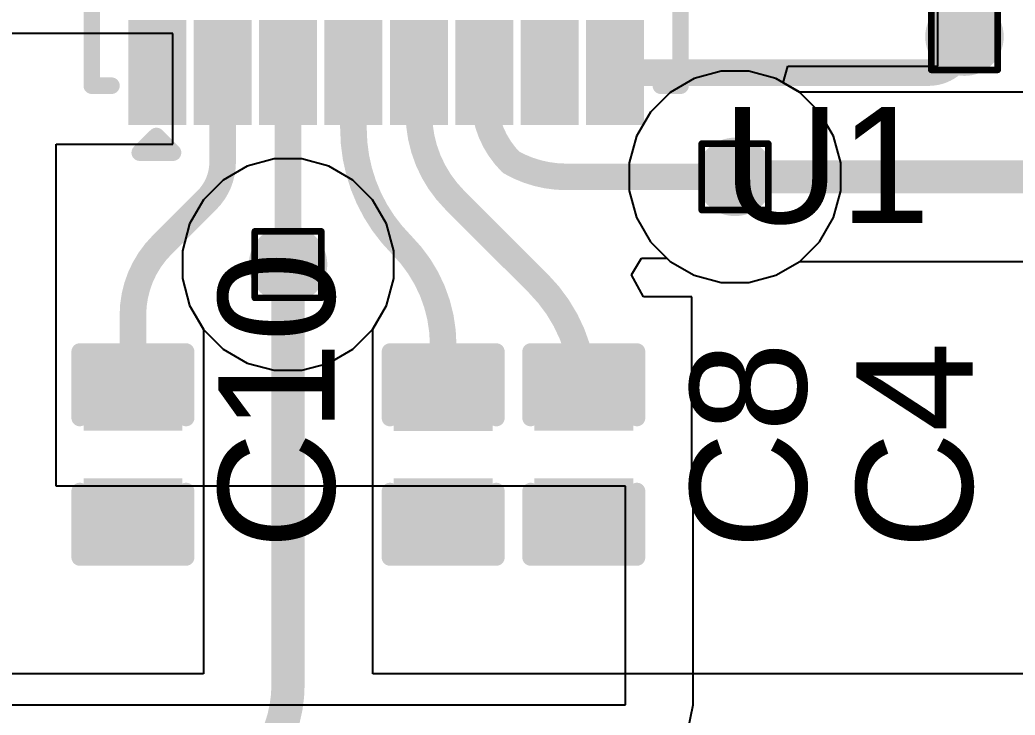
# Model space of a CAD drawing. Header units: inches. Extents: x -36 to 438, y -63 to 73.
# Drawn here: x 7.46 to 15.07, y 21.21 to 26.53 of the extents above; entities that cross this region are included whole.
import ezdxf

# ---------------------------------------------------------------- set-up
doc = ezdxf.new("R2010")
doc.units = ezdxf.units.IN
for name, color, linetype in [('Bottom Layer', 5, 'Continuous'), ('Drill Drawing', 1, 'Continuous'), ('Ground', 16, 'Continuous'), ('Power 3V3', 76, 'Continuous'), ('Top Layer', 1, 'Continuous'), ('Top Overlay', 2, 'Continuous'), ('Top Paste', 8, 'Continuous'), ('Top Solder', 216, 'Continuous'), ('Via Holes', 16, 'Continuous')]:
    doc.layers.add(name, color=color, linetype=linetype)
doc.styles.add('Arial', font='', dxfattribs={"height": 0.2})
doc.styles.get('Arial').set_extended_font_data('Arial')

msp = doc.modelspace()

# ---------------------------------------------------------------- hatches: boundary and pattern name
at = {"layer": 'Bottom Layer'}
h = msp.add_hatch(color=5, dxfattribs=at)
edge = h.paths.add_edge_path()
edge.add_arc((14.68273924, 26.39971352), 0.2999994, 0, 360)
h = msp.add_hatch(color=5, dxfattribs=at)
edge = h.paths.add_edge_path()
edge.add_arc((12.9286, 25.32726964), 0.2999994, 0, 360)
h = msp.add_hatch(color=5, dxfattribs=at)
edge = h.paths.add_edge_path()
edge.add_arc((9.512137439999998, 24.65605686), 0.2999994, 0, 360)
at = {"layer": 'Ground'}
h = msp.add_hatch(color=16, dxfattribs=at)
edge = h.paths.add_edge_path()
edge.add_arc((14.68273924, 26.39971352), 0.2999994, 0, 360)
h = msp.add_hatch(color=16, dxfattribs=at)
edge = h.paths.add_edge_path()
edge.add_arc((12.9286, 25.32726964), 0.2999994, 0, 360)
h = msp.add_hatch(color=16, dxfattribs=at)
edge = h.paths.add_edge_path()
edge.add_arc((9.512137439999998, 24.65605686), 0.2999994, 0, 360)
at = {"layer": 'Power 3V3'}
h = msp.add_hatch(color=76, dxfattribs=at)
edge = h.paths.add_edge_path()
edge.add_arc((14.68273924, 26.39971352), 0.2999994, 0, 360)
h = msp.add_hatch(color=76, dxfattribs=at)
edge = h.paths.add_edge_path()
edge.add_arc((12.9286, 25.32726964), 0.2999994, 0, 360)
h = msp.add_hatch(color=76, dxfattribs=at)
edge = h.paths.add_edge_path()
edge.add_arc((9.512137439999998, 24.65605686), 0.2999994, 0, 360)
at = {"layer": 'Top Layer'}
h = msp.add_hatch(color=1, dxfattribs=at)
edge = h.paths.add_edge_path()
edge.add_arc((14.68273924, 26.39971352), 0.2999994, 0, 360)
for points in [[(8.39213968, 25.8247134), (8.39213968, 26.4247122), (8.6321392, 26.4247122), (8.6321392, 25.8247134)], [(8.89213868, 25.8247134), (8.89213868, 26.4247122), (9.1321382, 26.4247122), (9.1321382, 25.8247134)], [(9.39213768, 25.8247134), (9.39213768, 26.4247122), (9.632137199999999, 26.4247122), (9.632137199999999, 25.8247134)], [(9.89214176, 25.8247134), (9.89214176, 26.4247122), (10.13214128, 26.4247122), (10.13214128, 25.8247134)], [(10.39213822, 25.8247134), (10.39213822, 26.4247122), (10.63213774, 26.4247122), (10.63213774, 25.8247134)], [(10.89213722, 25.8247134), (10.89213722, 26.4247122), (11.13213674, 26.4247122), (11.13213674, 25.8247134)], [(11.39213622, 25.8247134), (11.39213622, 26.4247122), (11.63213574, 26.4247122), (11.63213574, 25.8247134)], [(11.89213522, 25.8247134), (11.89213522, 26.4247122), (12.13213474, 26.4247122), (12.13213474, 25.8247134)], [(8.64383336, 23.44473848), (8.008833359999999, 23.44473848), (8.008833359999999, 23.90193848), (8.64383336, 23.90193848)], [(11.01544152, 23.44449972), (10.38044152, 23.44449972), (10.38044152, 23.90169972), (11.01544152, 23.90169972)], [(12.0904, 23.44473848), (11.4554, 23.44473848), (11.4554, 23.90193848), (12.0904, 23.90193848)], [(8.64383336, 22.50493848), (8.008833359999999, 22.50493848), (8.008833359999999, 22.96213848), (8.64383336, 22.96213848)], [(11.01544152, 22.50469718), (10.38044152, 22.50469718), (10.38044152, 22.96189718), (11.01544152, 22.96189718)], [(12.0904, 22.50494102), (11.4554, 22.50494102), (11.4554, 22.96214102), (12.0904, 22.96214102)]]:
    msp.add_hatch(color=1, dxfattribs=at).paths.add_polyline_path(points)
h = msp.add_hatch(color=1, dxfattribs=at)
edge = h.paths.add_edge_path()
edge.add_arc((12.9286, 25.32726964), 0.2999994, 0, 360)
h = msp.add_hatch(color=1, dxfattribs=at)
edge = h.paths.add_edge_path()
edge.add_arc((9.512137439999998, 24.65605686), 0.2999994, 0, 360)
at = {"layer": 'Top Paste'}
for points in [[(8.39213968, 25.8247134), (8.39213968, 26.4247122), (8.6321392, 26.4247122), (8.6321392, 25.8247134)], [(8.89213868, 25.8247134), (8.89213868, 26.4247122), (9.1321382, 26.4247122), (9.1321382, 25.8247134)], [(9.39213768, 25.8247134), (9.39213768, 26.4247122), (9.632137199999999, 26.4247122), (9.632137199999999, 25.8247134)], [(9.89214176, 25.8247134), (9.89214176, 26.4247122), (10.13214128, 26.4247122), (10.13214128, 25.8247134)], [(10.39213822, 25.8247134), (10.39213822, 26.4247122), (10.63213774, 26.4247122), (10.63213774, 25.8247134)], [(10.89213722, 25.8247134), (10.89213722, 26.4247122), (11.13213674, 26.4247122), (11.13213674, 25.8247134)], [(11.39213622, 25.8247134), (11.39213622, 26.4247122), (11.63213574, 26.4247122), (11.63213574, 25.8247134)], [(11.89213522, 25.8247134), (11.89213522, 26.4247122), (12.13213474, 26.4247122), (12.13213474, 25.8247134)], [(8.64383336, 23.44473848), (8.008833359999999, 23.44473848), (8.008833359999999, 23.90193848), (8.64383336, 23.90193848)], [(11.01544152, 23.44449972), (10.38044152, 23.44449972), (10.38044152, 23.90169972), (11.01544152, 23.90169972)], [(12.0904, 23.44473848), (11.4554, 23.44473848), (11.4554, 23.90193848), (12.0904, 23.90193848)], [(8.64383336, 22.50493848), (8.008833359999999, 22.50493848), (8.008833359999999, 22.96213848), (8.64383336, 22.96213848)], [(11.01544152, 22.50469718), (10.38044152, 22.50469718), (10.38044152, 22.96189718), (11.01544152, 22.96189718)], [(12.0904, 22.50494102), (11.4554, 22.50494102), (11.4554, 22.96214102), (12.0904, 22.96214102)]]:
    msp.add_hatch(color=8, dxfattribs=at).paths.add_polyline_path(points)
at = {"layer": 'Top Solder'}
for points in [[(8.29053968, 25.7231134), (8.29053968, 26.5263122), (8.733739199999999, 26.5263122), (8.733739199999999, 25.7231134)], [(8.79053868, 25.7231134), (8.79053868, 26.5263122), (9.2337382, 26.5263122), (9.2337382, 25.7231134)], [(9.29053768, 25.7231134), (9.29053768, 26.5263122), (9.7337372, 26.5263122), (9.7337372, 25.7231134)], [(9.790541759999998, 25.7231134), (9.790541759999998, 26.5263122), (10.23374128, 26.5263122), (10.23374128, 25.7231134)], [(10.29053822, 25.7231134), (10.29053822, 26.5263122), (10.73373774, 26.5263122), (10.73373774, 25.7231134)], [(10.79053722, 25.7231134), (10.79053722, 26.5263122), (11.23373674, 26.5263122), (11.23373674, 25.7231134)], [(11.29053622, 25.7231134), (11.29053622, 26.5263122), (11.73373574, 26.5263122), (11.73373574, 25.7231134)], [(11.79053522, 25.7231134), (11.79053522, 26.5263122), (12.23373474, 26.5263122), (12.23373474, 25.7231134)], [(8.70383324, 23.3847386), (7.948833479999999, 23.3847386), (7.948833479999999, 23.96193836), (8.70383324, 23.96193836)], [(11.0754414, 23.38449984), (10.32044164, 23.38449984), (10.32044164, 23.9616996), (11.0754414, 23.9616996)], [(12.15039988, 23.3847386), (11.39540012, 23.3847386), (11.39540012, 23.96193836), (12.15039988, 23.96193836)], [(8.70383324, 22.4449386), (7.948833479999999, 22.4449386), (7.948833479999999, 23.02213836), (8.70383324, 23.02213836)], [(11.0754414, 22.4446973), (10.32044164, 22.4446973), (10.32044164, 23.02189706), (11.0754414, 23.02189706)], [(12.15039988, 22.44494114), (11.39540012, 22.44494114), (11.39540012, 23.0221409), (12.15039988, 23.0221409)]]:
    msp.add_hatch(color=216, dxfattribs=at).paths.add_polyline_path(points)
at = {"layer": 'Via Holes'}
h = msp.add_hatch(color=7, dxfattribs=at)
edge = h.paths.add_edge_path()
edge.add_arc((14.68273924, 26.39971352), 0.1499997, 0, 360)
h = msp.add_hatch(color=7, dxfattribs=at)
edge = h.paths.add_edge_path()
edge.add_arc((12.9286, 25.32726964), 0.1499997, 0, 360)
h = msp.add_hatch(color=7, dxfattribs=at)
edge = h.paths.add_edge_path()
edge.add_arc((9.512137439999998, 24.65605686), 0.1499997, 0, 360)

# ---------------------------------------------------------------- linework, layer by layer
at = {"layer": 'Bottom Layer'}
for p, q in [((12.8222248, 26.13526904), (12.61672356, 26.08020438)), ((13.0349752, 26.13526904), (12.8222248, 26.13526904)), ((13.24047644, 26.08020438), (13.0349752, 26.13526904)), ((12.61672356, 26.08020438), (12.43247704, 25.97382918)), ((13.42472296, 25.97382918), (13.24047644, 26.08020438)), ((12.43247704, 25.97382918), (12.28204046, 25.8233926)), ((13.57515954, 25.8233926), (13.42472296, 25.97382918)), ((12.28204046, 25.8233926), (12.17566526, 25.63914608)), ((13.68153474, 25.63914608), (13.57515954, 25.8233926)), ((12.17566526, 25.63914608), (12.1206006, 25.43364484)), ((13.7365994, 25.43364484), (13.68153474, 25.63914608)), ((9.200261, 25.4089916), (9.016014479999999, 25.3026164)), ((9.40576224, 25.46405626), (9.200261, 25.4089916)), ((9.61851264, 25.46405626), (9.40576224, 25.46405626)), ((9.824013879999999, 25.4089916), (9.61851264, 25.46405626)), ((10.0082604, 25.3026164), (9.824013879999999, 25.4089916)), ((12.1206006, 25.43364484), (12.1206006, 25.22089444)), ((13.7365994, 25.22089444), (13.7365994, 25.43364484)), ((9.016014479999999, 25.3026164), (8.865577899999998, 25.15217982)), ((10.15869698, 25.15217982), (10.0082604, 25.3026164)), ((12.1206006, 25.22089444), (12.17566526, 25.0153932)), ((13.68153474, 25.0153932), (13.7365994, 25.22089444)), ((8.865577899999998, 25.15217982), (8.7592027, 24.9679333)), ((10.26507218, 24.9679333), (10.15869698, 25.15217982)), ((8.7592027, 24.9679333), (8.70413804, 24.76243206)), ((10.32013684, 24.76243206), (10.26507218, 24.9679333)), ((12.17566526, 25.0153932), (12.28204046, 24.83114668)), ((13.57515954, 24.83114668), (13.68153474, 25.0153932)), ((12.28204046, 24.83114668), (12.43247704, 24.6807101)), ((13.42472296, 24.6807101), (13.57515954, 24.83114668)), ((8.70413804, 24.76243206), (8.70413804, 24.54968166)), ((10.32013684, 24.54968166), (10.32013684, 24.76243206)), ((12.43247704, 24.6807101), (12.61672356, 24.5743349)), ((13.24047644, 24.5743349), (13.42472296, 24.6807101)), ((12.61672356, 24.5743349), (12.8222248, 24.51927024)), ((13.0349752, 24.51927024), (13.24047644, 24.5743349)), ((8.70413804, 24.54968166), (8.7592027, 24.34418042)), ((10.26507218, 24.34418042), (10.32013684, 24.54968166)), ((12.8222248, 24.51927024), (13.0349752, 24.51927024)), ((8.7592027, 24.34418042), (8.865577899999998, 24.1599339)), ((10.15869698, 24.1599339), (10.26507218, 24.34418042)), ((8.865577899999998, 24.1599339), (9.016014479999999, 24.00949732)), ((10.0082604, 24.00949732), (10.15869698, 24.1599339)), ((9.016014479999999, 24.00949732), (9.200261, 23.90312212)), ((9.824013879999999, 23.90312212), (10.0082604, 24.00949732)), ((9.200261, 23.90312212), (9.40576224, 23.84805746)), ((9.61851264, 23.84805746), (9.824013879999999, 23.90312212)), ((9.40576224, 23.84805746), (9.61851264, 23.84805746))]:
    msp.add_line(p, q, dxfattribs=at)
at = {"layer": 'Drill Drawing'}
for points in [[(14.42873924, 26.14571352, 0.0508, 0.0508, 0), (14.42873924, 26.65371352, 0.0508, 0.0508, 0)], [(14.93673924, 26.14571352, 0.0508, 0.0508, 0), (14.93673924, 26.65371352, 0.0508, 0.0508, 0)], [(14.42873924, 26.14571352, 0.0508, 0.0508, 0), (14.93673924, 26.14571352, 0.0508, 0.0508, 0)], [(12.6746, 25.58126964, 0.0508, 0.0508, 0), (13.1826, 25.58126964, 0.0508, 0.0508, 0)], [(12.6746, 25.07326964, 0.0508, 0.0508, 0), (12.6746, 25.58126964, 0.0508, 0.0508, 0)], [(13.1826, 25.07326964, 0.0508, 0.0508, 0), (13.1826, 25.58126964, 0.0508, 0.0508, 0)], [(12.6746, 25.07326964, 0.0508, 0.0508, 0), (13.1826, 25.07326964, 0.0508, 0.0508, 0)], [(9.258137439999999, 24.91005686, 0.0508, 0.0508, 0), (9.76613744, 24.91005686, 0.0508, 0.0508, 0)], [(9.258137439999999, 24.40205686, 0.0508, 0.0508, 0), (9.258137439999999, 24.91005686, 0.0508, 0.0508, 0)], [(9.76613744, 24.40205686, 0.0508, 0.0508, 0), (9.76613744, 24.91005686, 0.0508, 0.0508, 0)], [(9.258137439999999, 24.40205686, 0.0508, 0.0508, 0), (9.76613744, 24.40205686, 0.0508, 0.0508, 0)]]:
    msp.add_lwpolyline(points, format="xyseb", dxfattribs=at)
for points in [[(14.41603924, 26.14571352, 0.0254, 0.0254, 1), (14.44143924, 26.14571352, 0.0254, 0.0254, 1)], [(14.41603924, 26.14571352, 0.0254, 0.0254, 1), (14.44143924, 26.14571352, 0.0254, 0.0254, 1)], [(14.92403924, 26.14571352, 0.0254, 0.0254, 1), (14.94943924, 26.14571352, 0.0254, 0.0254, 1)], [(14.92403924, 26.14571352, 0.0254, 0.0254, 1), (14.94943924, 26.14571352, 0.0254, 0.0254, 1)], [(12.6619, 25.58126964, 0.0254, 0.0254, 1), (12.6873, 25.58126964, 0.0254, 0.0254, 1)], [(12.6619, 25.58126964, 0.0254, 0.0254, 1), (12.6873, 25.58126964, 0.0254, 0.0254, 1)], [(13.1699, 25.58126964, 0.0254, 0.0254, 1), (13.1953, 25.58126964, 0.0254, 0.0254, 1)], [(13.1699, 25.58126964, 0.0254, 0.0254, 1), (13.1953, 25.58126964, 0.0254, 0.0254, 1)], [(12.6619, 25.07326964, 0.0254, 0.0254, 1), (12.6873, 25.07326964, 0.0254, 0.0254, 1)], [(12.6619, 25.07326964, 0.0254, 0.0254, 1), (12.6873, 25.07326964, 0.0254, 0.0254, 1)], [(13.1699, 25.07326964, 0.0254, 0.0254, 1), (13.1953, 25.07326964, 0.0254, 0.0254, 1)], [(13.1699, 25.07326964, 0.0254, 0.0254, 1), (13.1953, 25.07326964, 0.0254, 0.0254, 1)], [(9.245437439999998, 24.91005686, 0.0254, 0.0254, 1), (9.27083744, 24.91005686, 0.0254, 0.0254, 1)], [(9.245437439999998, 24.91005686, 0.0254, 0.0254, 1), (9.27083744, 24.91005686, 0.0254, 0.0254, 1)], [(9.753437439999999, 24.91005686, 0.0254, 0.0254, 1), (9.778837439999998, 24.91005686, 0.0254, 0.0254, 1)], [(9.753437439999999, 24.91005686, 0.0254, 0.0254, 1), (9.778837439999998, 24.91005686, 0.0254, 0.0254, 1)], [(9.245437439999998, 24.40205686, 0.0254, 0.0254, 1), (9.27083744, 24.40205686, 0.0254, 0.0254, 1)], [(9.245437439999998, 24.40205686, 0.0254, 0.0254, 1), (9.27083744, 24.40205686, 0.0254, 0.0254, 1)], [(9.753437439999999, 24.40205686, 0.0254, 0.0254, 1), (9.778837439999998, 24.40205686, 0.0254, 0.0254, 1)], [(9.753437439999999, 24.40205686, 0.0254, 0.0254, 1), (9.778837439999998, 24.40205686, 0.0254, 0.0254, 1)]]:
    msp.add_lwpolyline(points, format="xyseb", close=True, dxfattribs=at)
at = {"layer": 'Ground'}
for p, q in [((12.8222248, 26.13526904), (12.61672356, 26.08020438)), ((13.0349752, 26.13526904), (12.8222248, 26.13526904)), ((13.24047644, 26.08020438), (13.0349752, 26.13526904)), ((12.61672356, 26.08020438), (12.43247704, 25.97382918)), ((13.42472296, 25.97382918), (13.24047644, 26.08020438)), ((12.43247704, 25.97382918), (12.28204046, 25.8233926)), ((13.57515954, 25.8233926), (13.42472296, 25.97382918)), ((12.28204046, 25.8233926), (12.17566526, 25.63914608)), ((13.68153474, 25.63914608), (13.57515954, 25.8233926)), ((12.17566526, 25.63914608), (12.1206006, 25.43364484)), ((13.7365994, 25.43364484), (13.68153474, 25.63914608)), ((9.200261, 25.4089916), (9.016014479999999, 25.3026164)), ((9.40576224, 25.46405626), (9.200261, 25.4089916)), ((9.61851264, 25.46405626), (9.40576224, 25.46405626)), ((9.824013879999999, 25.4089916), (9.61851264, 25.46405626)), ((10.0082604, 25.3026164), (9.824013879999999, 25.4089916)), ((12.1206006, 25.43364484), (12.1206006, 25.22089444)), ((13.7365994, 25.22089444), (13.7365994, 25.43364484)), ((9.016014479999999, 25.3026164), (8.865577899999998, 25.15217982)), ((10.15869698, 25.15217982), (10.0082604, 25.3026164)), ((12.1206006, 25.22089444), (12.17566526, 25.0153932)), ((13.68153474, 25.0153932), (13.7365994, 25.22089444)), ((8.865577899999998, 25.15217982), (8.7592027, 24.9679333)), ((10.26507218, 24.9679333), (10.15869698, 25.15217982)), ((8.7592027, 24.9679333), (8.70413804, 24.76243206)), ((10.32013684, 24.76243206), (10.26507218, 24.9679333)), ((12.17566526, 25.0153932), (12.28204046, 24.83114668)), ((13.57515954, 24.83114668), (13.68153474, 25.0153932)), ((12.28204046, 24.83114668), (12.43247704, 24.6807101)), ((13.42472296, 24.6807101), (13.57515954, 24.83114668)), ((8.70413804, 24.76243206), (8.70413804, 24.54968166)), ((10.32013684, 24.54968166), (10.32013684, 24.76243206)), ((12.43247704, 24.6807101), (12.61672356, 24.5743349)), ((13.24047644, 24.5743349), (13.42472296, 24.6807101)), ((12.61672356, 24.5743349), (12.8222248, 24.51927024)), ((13.0349752, 24.51927024), (13.24047644, 24.5743349)), ((8.70413804, 24.54968166), (8.7592027, 24.34418042)), ((10.26507218, 24.34418042), (10.32013684, 24.54968166)), ((12.8222248, 24.51927024), (13.0349752, 24.51927024)), ((8.7592027, 24.34418042), (8.865577899999998, 24.1599339)), ((10.15869698, 24.1599339), (10.26507218, 24.34418042)), ((8.865577899999998, 24.1599339), (9.016014479999999, 24.00949732)), ((10.0082604, 24.00949732), (10.15869698, 24.1599339)), ((9.016014479999999, 24.00949732), (9.200261, 23.90312212)), ((9.824013879999999, 23.90312212), (10.0082604, 24.00949732)), ((9.200261, 23.90312212), (9.40576224, 23.84805746)), ((9.61851264, 23.84805746), (9.824013879999999, 23.90312212)), ((9.40576224, 23.84805746), (9.61851264, 23.84805746))]:
    msp.add_line(p, q, dxfattribs=at)
at = {"layer": 'Power 3V3'}
for p, q in [((12.8222248, 26.13526904), (12.61672356, 26.08020438)), ((13.0349752, 26.13526904), (12.8222248, 26.13526904)), ((13.24047644, 26.08020438), (13.0349752, 26.13526904)), ((12.61672356, 26.08020438), (12.43247704, 25.97382918)), ((13.42319642, 25.97471056), (13.24047644, 26.08020438)), ((12.43247704, 25.97382918), (12.28204046, 25.8233926)), ((17.64055908, 25.97471056), (13.42319642, 25.97471056)), ((12.28204046, 25.8233926), (12.17566526, 25.63914608)), ((12.17566526, 25.63914608), (12.1206006, 25.43364484)), ((9.200261, 25.4089916), (9.016014479999999, 25.3026164)), ((9.40576224, 25.46405626), (9.200261, 25.4089916)), ((9.61851264, 25.46405626), (9.40576224, 25.46405626)), ((9.824013879999999, 25.4089916), (9.61851264, 25.46405626)), ((10.0082604, 25.3026164), (9.824013879999999, 25.4089916)), ((12.1206006, 25.43364484), (12.1206006, 25.22089444)), ((9.016014479999999, 25.3026164), (8.865577899999998, 25.15217982)), ((10.15869698, 25.15217982), (10.0082604, 25.3026164)), ((12.1206006, 25.22089444), (12.17566526, 25.0153932)), ((8.865577899999998, 25.15217982), (8.7592027, 24.9679333)), ((10.26507218, 24.9679333), (10.15869698, 25.15217982)), ((8.7592027, 24.9679333), (8.70413804, 24.76243206)), ((10.32013684, 24.76243206), (10.26507218, 24.9679333)), ((12.17566526, 25.0153932), (12.28204046, 24.83114668)), ((12.28204046, 24.83114668), (12.43247704, 24.6807101)), ((8.70413804, 24.76243206), (8.70413804, 24.54968166)), ((10.32013684, 24.54968166), (10.32013684, 24.76243206)), ((12.43247704, 24.6807101), (12.61672356, 24.5743349)), ((13.24047644, 24.5743349), (13.42319642, 24.67982872)), ((13.42319642, 24.67982872), (17.90056872, 24.67982872)), ((12.61672356, 24.5743349), (12.8222248, 24.51927024)), ((13.0349752, 24.51927024), (13.24047644, 24.5743349)), ((8.70413804, 24.54968166), (8.7592027, 24.34418042)), ((10.26507218, 24.34418042), (10.32013684, 24.54968166)), ((12.8222248, 24.51927024), (13.0349752, 24.51927024)), ((8.7592027, 24.34418042), (8.864696519999999, 24.16146044)), ((10.15957836, 24.16146044), (10.26507218, 24.34418042)), ((8.864696519999999, 24.16146044), (8.864696519999999, 21.52656858)), ((10.15957836, 21.52656858), (10.15957836, 24.16146044)), ((8.864696519999999, 21.52656858), (7.28183202, 21.52656604)), ((18.07575506, 21.52657874), (10.15957836, 21.52656858))]:
    msp.add_line(p, q, dxfattribs=at)
for points in [[(12.9286, 25.32726964, 0.254, 0.254, 0), (17.90056872, 25.32726964, 0.254, 0.254, 0)], [(9.512137439999998, 21.44437672, 0.254, 0.254, 0), (9.512137439999998, 24.65605686, 0.254, 0.254, 0)], [(9.512137439999998, 21.44437672, 0.254, 0.254, -0.198912367379658), (9.21617918, 20.72986964, 0.254, 0.254, 0)]]:
    msp.add_lwpolyline(points, format="xyseb", dxfattribs=at)
for points in [[(12.8651, 25.32726964, 0.127, 0.127, 1), (12.9921, 25.32726964, 0.127, 0.127, 1)], [(9.448637439999999, 24.65605686, 0.127, 0.127, 1), (9.57563744, 24.65605686, 0.127, 0.127, 1)], [(9.448637439999999, 21.44437672, 0.127, 0.127, 1), (9.57563744, 21.44437672, 0.127, 0.127, 1)], [(9.448637439999999, 21.44437672, 0.127, 0.127, 1), (9.57563744, 21.44437672, 0.127, 0.127, 1)]]:
    msp.add_lwpolyline(points, format="xyseb", close=True, dxfattribs=at)
at = {"layer": 'Top Layer'}
for p, q in [((14.4795367, 26.17421232), (14.4795367, 27.69921308)), ((8.6321392, 26.4247122), (6.979470419999999, 26.4247122)), ((8.6321392, 25.5762125), (8.6321392, 26.4247122)), ((13.29762136, 26.04721232), (13.33165228, 26.17421232)), ((13.33165228, 26.17421232), (14.4795367, 26.17421232)), ((13.42472296, 25.97382918), (13.29762136, 26.04721232)), ((13.57515954, 25.8233926), (13.42472296, 25.97382918)), ((13.68153474, 25.63914608), (13.57515954, 25.8233926)), ((13.7365994, 25.43364484), (13.68153474, 25.63914608)), ((7.74064746, 22.96213848), (7.74064746, 25.5762125)), ((7.74064746, 25.5762125), (8.6321392, 25.5762125)), ((13.7365994, 25.22089444), (13.7365994, 25.43364484)), ((13.68153474, 25.0153932), (13.7365994, 25.22089444)), ((13.57515954, 24.83114668), (13.68153474, 25.0153932)), ((13.42472296, 24.6807101), (13.57515954, 24.83114668)), ((12.13873366, 24.57872402), (12.21485492, 24.70572656)), ((12.21485492, 24.70572656), (12.40746058, 24.70572656)), ((12.40746058, 24.70572656), (12.43247704, 24.6807101)), ((12.43247704, 24.6807101), (12.61672356, 24.5743349)), ((13.24047644, 24.5743349), (13.42472296, 24.6807101)), ((12.22895192, 24.40993848), (12.13873366, 24.57872402)), ((12.61672356, 24.5743349), (12.8222248, 24.51927024)), ((13.0349752, 24.51927024), (13.24047644, 24.5743349)), ((12.8222248, 24.51927024), (13.0349752, 24.51927024)), ((12.5984, 24.40993848), (12.22895192, 24.40993848)), ((12.5984, 23.0121714), (12.5984, 24.40993848)), ((12.60835172, 22.96213848), (12.5984, 23.0121714)), ((12.0904, 22.96213848), (7.74064746, 22.96213848)), ((12.0904, 21.28866964), (12.0904, 22.96213848)), ((12.60835172, 21.28866964), (12.60835172, 22.96213848)), ((6.13523792, 21.28866964), (12.0904, 21.28866964)), ((12.56892584, 21.0904582), (12.60835172, 21.28866964))]:
    msp.add_line(p, q, dxfattribs=at)
for points in [[(14.68273924, 26.39971352, 0.2032, 0.2032, 0), (14.68273924, 26.99971232, 0.2032, 0.2032, 0)], [(14.68273924, 26.39971352, 0.2032, 0.2032, -0.4142135623730951), (14.40773852, 26.1247128, 0.2032, 0.2032, 0)], [(9.01213844, 25.43932682, 0.2032, 0.2032, 0), (9.01213844, 26.1247128, 0.2032, 0.2032, 0)], [(9.512137439999998, 24.65605686, 0.2032, 0.2032, 0), (9.512137439999998, 26.1247128, 0.2032, 0.2032, 0)], [(10.01214152, 25.69545534, 0.2032, 0.2032, 0), (10.01214152, 26.1247128, 0.2032, 0.2032, 0)], [(10.51213798, 25.81353232, 0.2032, 0.2032, 0), (10.51213798, 26.1247128, 0.2032, 0.2032, 0)], [(11.01213698, 25.93227986, 0.2032, 0.2032, 0), (11.01213698, 26.1247128, 0.2032, 0.2032, 0)], [(12.01213498, 26.1247128, 0.2032, 0.2032, 0), (14.40773852, 26.1247128, 0.2032, 0.2032, 0)], [(11.21632504, 25.43932682, 0.2032, 0.2032, -0.198912367379658), (11.01213698, 25.93227986, 0.2032, 0.2032, 0)], [(10.7871387, 25.14962204, 0.2032, 0.2032, -0.198912367379658), (10.51213798, 25.81353232, 0.2032, 0.2032, 0)], [(10.38044152, 24.8063004, 0.2032, 0.2032, -0.198912367379658), (10.01214152, 25.69545534, 0.2032, 0.2032, 0)], [(9.01213844, 25.43932682, 0.2032, 0.2032, -0.1987210321389611), (8.892352039999999, 25.1498354, 0.2032, 0.2032, 0)], [(11.6381403, 25.32726964, 0.2032, 0.2032, -0.1305622848755968), (11.21632758, 25.43932428, 0.2032, 0.2032, 0)], [(11.6381403, 25.32726964, 0.2032, 0.2032, 0), (12.9286, 25.32726964, 0.2032, 0.2032, 0)], [(8.54881704, 24.8063004, 0.2032, 0.2032, 0), (8.89213868, 25.14962204, 0.2032, 0.2032, 0)], [(8.89213868, 25.14962204, 0.2032, 0.2032, 0), (8.892352039999999, 25.1498354, 0.2032, 0.2032, 0)], [(8.892352039999999, 25.1498354, 0.2032, 0.2032, -0.0001840597152146991), (8.89213868, 25.14962204, 0.2032, 0.2032, 0)], [(10.7871387, 25.14962204, 0.2032, 0.2032, 0), (11.42604776, 24.51071298, 0.2032, 0.2032, 0)], [(8.32633336, 24.26917676, 0.2032, 0.2032, -0.198912367379658), (8.54881704, 24.8063004, 0.2032, 0.2032, 0)], [(10.38044152, 24.8063004, 0.2032, 0.2032, -0.198912367379658), (10.69794152, 24.03978682, 0.2032, 0.2032, 0)], [(9.512137439999998, 24.65605686, 0.2032, 0.2032, -0.198912367379658), (9.487138759999999, 24.59570392, 0.2032, 0.2032, 0)], [(11.42604776, 24.51071298, 0.2032, 0.2032, -0.198912367379658), (11.7729, 23.67333848, 0.2032, 0.2032, 0)], [(8.32633336, 23.67333848, 0.2032, 0.2032, 0), (8.32633336, 24.26917676, 0.2032, 0.2032, 0)], [(10.69794152, 23.67309972, 0.2032, 0.2032, 0), (10.69794152, 24.03978682, 0.2032, 0.2032, 0)]]:
    msp.add_lwpolyline(points, format="xyseb", dxfattribs=at)
for points in [[(14.63193924, 26.39971352, 0.1016, 0.1016, 1), (14.73353924, 26.39971352, 0.1016, 0.1016, 1)], [(14.63193924, 26.39971352, 0.1016, 0.1016, 1), (14.73353924, 26.39971352, 0.1016, 0.1016, 1)], [(8.96133844, 26.1247128, 0.1016, 0.1016, 1), (9.062938439999998, 26.1247128, 0.1016, 0.1016, 1)], [(9.46133744, 26.1247128, 0.1016, 0.1016, 1), (9.562937439999999, 26.1247128, 0.1016, 0.1016, 1)], [(9.96134152, 26.1247128, 0.1016, 0.1016, 1), (10.06294152, 26.1247128, 0.1016, 0.1016, 1)], [(10.46133798, 26.1247128, 0.1016, 0.1016, 1), (10.56293798, 26.1247128, 0.1016, 0.1016, 1)], [(10.96133698, 26.1247128, 0.1016, 0.1016, 1), (11.06293698, 26.1247128, 0.1016, 0.1016, 1)], [(11.96133498, 26.1247128, 0.1016, 0.1016, 1), (12.06293498, 26.1247128, 0.1016, 0.1016, 1)], [(14.35693852, 26.1247128, 0.1016, 0.1016, 1), (14.45853852, 26.1247128, 0.1016, 0.1016, 1)], [(14.35693852, 26.1247128, 0.1016, 0.1016, 1), (14.45853852, 26.1247128, 0.1016, 0.1016, 1)], [(10.96133698, 25.93227986, 0.1016, 0.1016, 1), (11.06293698, 25.93227986, 0.1016, 0.1016, 1)], [(10.96133698, 25.93227986, 0.1016, 0.1016, 1), (11.06293698, 25.93227986, 0.1016, 0.1016, 1)], [(10.46133798, 25.81353232, 0.1016, 0.1016, 1), (10.56293798, 25.81353232, 0.1016, 0.1016, 1)], [(10.46133798, 25.81353232, 0.1016, 0.1016, 1), (10.56293798, 25.81353232, 0.1016, 0.1016, 1)], [(9.96134152, 25.69545534, 0.1016, 0.1016, 1), (10.06294152, 25.69545534, 0.1016, 0.1016, 1)], [(9.96134152, 25.69545534, 0.1016, 0.1016, 1), (10.06294152, 25.69545534, 0.1016, 0.1016, 1)], [(8.96133844, 25.43932682, 0.1016, 0.1016, 1), (9.062938439999998, 25.43932682, 0.1016, 0.1016, 1)], [(8.96133844, 25.43932682, 0.1016, 0.1016, 1), (9.062938439999998, 25.43932682, 0.1016, 0.1016, 1)], [(11.16552504, 25.43932682, 0.1016, 0.1016, 1), (11.26712504, 25.43932682, 0.1016, 0.1016, 1)], [(11.16552758, 25.43932428, 0.1016, 0.1016, 1), (11.26712758, 25.43932428, 0.1016, 0.1016, 1)], [(11.5873403, 25.32726964, 0.1016, 0.1016, 1), (11.6889403, 25.32726964, 0.1016, 0.1016, 1)], [(11.5873403, 25.32726964, 0.1016, 0.1016, 1), (11.6889403, 25.32726964, 0.1016, 0.1016, 1)], [(12.8778, 25.32726964, 0.1016, 0.1016, 1), (12.9794, 25.32726964, 0.1016, 0.1016, 1)], [(8.84133868, 25.14962204, 0.1016, 0.1016, 1), (8.94293868, 25.14962204, 0.1016, 0.1016, 1)], [(8.84133868, 25.14962204, 0.1016, 0.1016, 1), (8.94293868, 25.14962204, 0.1016, 0.1016, 1)], [(8.84133868, 25.14962204, 0.1016, 0.1016, 1), (8.94293868, 25.14962204, 0.1016, 0.1016, 1)], [(8.841552039999998, 25.1498354, 0.1016, 0.1016, 1), (8.94315204, 25.1498354, 0.1016, 0.1016, 1)], [(8.841552039999998, 25.1498354, 0.1016, 0.1016, 1), (8.94315204, 25.1498354, 0.1016, 0.1016, 1)], [(8.841552039999998, 25.1498354, 0.1016, 0.1016, 1), (8.94315204, 25.1498354, 0.1016, 0.1016, 1)], [(10.7363387, 25.14962204, 0.1016, 0.1016, 1), (10.8379387, 25.14962204, 0.1016, 0.1016, 1)], [(10.7363387, 25.14962204, 0.1016, 0.1016, 1), (10.8379387, 25.14962204, 0.1016, 0.1016, 1)], [(8.49801704, 24.8063004, 0.1016, 0.1016, 1), (8.59961704, 24.8063004, 0.1016, 0.1016, 1)], [(8.49801704, 24.8063004, 0.1016, 0.1016, 1), (8.59961704, 24.8063004, 0.1016, 0.1016, 1)], [(10.32964152, 24.8063004, 0.1016, 0.1016, 1), (10.43124152, 24.8063004, 0.1016, 0.1016, 1)], [(10.32964152, 24.8063004, 0.1016, 0.1016, 1), (10.43124152, 24.8063004, 0.1016, 0.1016, 1)], [(9.46133744, 24.65605686, 0.1016, 0.1016, 1), (9.562937439999999, 24.65605686, 0.1016, 0.1016, 1)], [(9.46133744, 24.65605686, 0.1016, 0.1016, 1), (9.562937439999999, 24.65605686, 0.1016, 0.1016, 1)], [(9.43633876, 24.59570392, 0.1016, 0.1016, 1), (9.53793876, 24.59570392, 0.1016, 0.1016, 1)], [(11.37524776, 24.51071298, 0.1016, 0.1016, 1), (11.47684776, 24.51071298, 0.1016, 0.1016, 1)], [(11.37524776, 24.51071298, 0.1016, 0.1016, 1), (11.47684776, 24.51071298, 0.1016, 0.1016, 1)], [(8.275533359999999, 24.26917676, 0.1016, 0.1016, 1), (8.37713336, 24.26917676, 0.1016, 0.1016, 1)], [(8.275533359999999, 24.26917676, 0.1016, 0.1016, 1), (8.37713336, 24.26917676, 0.1016, 0.1016, 1)], [(10.64714152, 24.03978682, 0.1016, 0.1016, 1), (10.74874152, 24.03978682, 0.1016, 0.1016, 1)], [(10.64714152, 24.03978682, 0.1016, 0.1016, 1), (10.74874152, 24.03978682, 0.1016, 0.1016, 1)], [(8.275533359999999, 23.67333848, 0.1016, 0.1016, 1), (8.37713336, 23.67333848, 0.1016, 0.1016, 1)], [(10.64714152, 23.67309972, 0.1016, 0.1016, 1), (10.74874152, 23.67309972, 0.1016, 0.1016, 1)], [(11.7221, 23.67333848, 0.1016, 0.1016, 1), (11.8237, 23.67333848, 0.1016, 0.1016, 1)]]:
    msp.add_lwpolyline(points, format="xyseb", close=True, dxfattribs=at)
at = {"layer": 'Top Overlay'}
for points in [[(8.012137899999999, 26.02471299999999, 0.127, 0.127, 0), (8.012137899999999, 26.6747117, 0.127, 0.127, 0)], [(12.51213906, 26.02471299999999, 0.127, 0.127, 0), (12.51213906, 26.6747117, 0.127, 0.127, 0)], [(8.012137899999999, 26.02471299999999, 0.127, 0.127, 0), (8.16214014, 26.02471046, 0.127, 0.127, 0)], [(12.36213682, 26.02471046, 0.127, 0.127, 0), (12.51213906, 26.02471299999999, 0.127, 0.127, 0)], [(8.378741179999999, 25.5127125, 0.127, 0.127, 0), (8.50574118, 25.6397125, 0.127, 0.127, 0)], [(8.50574118, 25.6397125, 0.127, 0.127, 0), (8.63274118, 25.5127125, 0.127, 0.127, 0)], [(8.378741179999999, 25.5127125, 0.127, 0.127, 0), (8.63274118, 25.5127125, 0.127, 0.127, 0)], [(7.919933359999999, 23.99083848, 0.127, 0.127, 0), (8.73273336, 23.99083848, 0.127, 0.127, 0)], [(7.919933359999999, 23.48283848, 0.127, 0.127, 0), (7.919933359999999, 23.99083848, 0.127, 0.127, 0)], [(8.73273336, 23.48283848, 0.127, 0.127, 0), (8.73273336, 23.99083848, 0.127, 0.127, 0)], [(10.29153898, 23.48259972, 0.127, 0.127, 0), (10.29154152, 23.99059718, 0.127, 0.127, 0)], [(10.29154152, 23.99059718, 0.127, 0.127, 0), (11.10434152, 23.99059718, 0.127, 0.127, 0)], [(11.10434152, 23.99059718, 0.127, 0.127, 0), (11.10434406, 23.48259972, 0.127, 0.127, 0)], [(11.36649746, 23.48284356, 0.127, 0.127, 0), (11.3665, 23.99084102, 0.127, 0.127, 0)], [(11.3665, 23.99084102, 0.127, 0.127, 0), (12.1793, 23.99084102, 0.127, 0.127, 0)], [(12.1793, 23.48283848, 0.127, 0.127, 0), (12.1793, 23.99084102, 0.127, 0.127, 0)], [(7.919930819999999, 22.41603594, 0.127, 0.127, 0), (7.919933359999999, 22.92403848, 0.127, 0.127, 0)], [(8.73273336, 22.92403848, 0.127, 0.127, 0), (8.7327359, 22.41603594, 0.127, 0.127, 0)], [(10.29154152, 22.41579718, 0.127, 0.127, 0), (10.29154152, 22.92379718, 0.127, 0.127, 0)], [(11.10434152, 22.41579718, 0.127, 0.127, 0), (11.10434152, 22.92379718, 0.127, 0.127, 0)], [(11.36649746, 22.41603848, 0.127, 0.127, 0), (11.3665, 22.92404102, 0.127, 0.127, 0)], [(12.1793, 22.41604356, 0.127, 0.127, 0), (12.1793, 22.92404102, 0.127, 0.127, 0)], [(7.919930819999999, 22.41603594, 0.127, 0.127, 0), (8.7327359, 22.41603594, 0.127, 0.127, 0)], [(10.29154152, 22.41579718, 0.127, 0.127, 0), (11.10434152, 22.41579718, 0.127, 0.127, 0)], [(11.36649746, 22.41603848, 0.127, 0.127, 0), (12.1793, 22.41604356, 0.127, 0.127, 0)]]:
    msp.add_lwpolyline(points, format="xyseb", dxfattribs=at)
for points in [[(7.980387899999999, 26.02471299999999, 0.0635, 0.0635, 1), (8.0438879, 26.02471299999999, 0.0635, 0.0635, 1)], [(7.980387899999999, 26.02471299999999, 0.0635, 0.0635, 1), (8.0438879, 26.02471299999999, 0.0635, 0.0635, 1)], [(8.13039014, 26.02471046, 0.0635, 0.0635, 1), (8.193890139999999, 26.02471046, 0.0635, 0.0635, 1)], [(12.33038682, 26.02471046, 0.0635, 0.0635, 1), (12.39388682, 26.02471046, 0.0635, 0.0635, 1)], [(12.48038906, 26.02471299999999, 0.0635, 0.0635, 1), (12.54388906, 26.02471299999999, 0.0635, 0.0635, 1)], [(12.48038906, 26.02471299999999, 0.0635, 0.0635, 1), (12.54388906, 26.02471299999999, 0.0635, 0.0635, 1)], [(8.47399118, 25.6397125, 0.0635, 0.0635, 1), (8.53749118, 25.6397125, 0.0635, 0.0635, 1)], [(8.47399118, 25.6397125, 0.0635, 0.0635, 1), (8.53749118, 25.6397125, 0.0635, 0.0635, 1)], [(8.34699118, 25.5127125, 0.0635, 0.0635, 1), (8.41049118, 25.5127125, 0.0635, 0.0635, 1)], [(8.34699118, 25.5127125, 0.0635, 0.0635, 1), (8.41049118, 25.5127125, 0.0635, 0.0635, 1)], [(8.60099118, 25.5127125, 0.0635, 0.0635, 1), (8.66449118, 25.5127125, 0.0635, 0.0635, 1)], [(8.60099118, 25.5127125, 0.0635, 0.0635, 1), (8.66449118, 25.5127125, 0.0635, 0.0635, 1)], [(7.88818336, 23.99083848, 0.0635, 0.0635, 1), (7.95168336, 23.99083848, 0.0635, 0.0635, 1)], [(7.88818336, 23.99083848, 0.0635, 0.0635, 1), (7.95168336, 23.99083848, 0.0635, 0.0635, 1)], [(8.700983359999999, 23.99083848, 0.0635, 0.0635, 1), (8.76448336, 23.99083848, 0.0635, 0.0635, 1)], [(8.700983359999999, 23.99083848, 0.0635, 0.0635, 1), (8.76448336, 23.99083848, 0.0635, 0.0635, 1)], [(10.25979152, 23.99059718, 0.0635, 0.0635, 1), (10.32329152, 23.99059718, 0.0635, 0.0635, 1)], [(10.25979152, 23.99059718, 0.0635, 0.0635, 1), (10.32329152, 23.99059718, 0.0635, 0.0635, 1)], [(11.07259152, 23.99059718, 0.0635, 0.0635, 1), (11.13609152, 23.99059718, 0.0635, 0.0635, 1)], [(11.07259152, 23.99059718, 0.0635, 0.0635, 1), (11.13609152, 23.99059718, 0.0635, 0.0635, 1)], [(11.33475, 23.99084102, 0.0635, 0.0635, 1), (11.39825, 23.99084102, 0.0635, 0.0635, 1)], [(11.33475, 23.99084102, 0.0635, 0.0635, 1), (11.39825, 23.99084102, 0.0635, 0.0635, 1)], [(12.14755, 23.99084102, 0.0635, 0.0635, 1), (12.21105, 23.99084102, 0.0635, 0.0635, 1)], [(12.14755, 23.99084102, 0.0635, 0.0635, 1), (12.21105, 23.99084102, 0.0635, 0.0635, 1)], [(7.88818336, 23.48283848, 0.0635, 0.0635, 1), (7.95168336, 23.48283848, 0.0635, 0.0635, 1)], [(8.700983359999999, 23.48283848, 0.0635, 0.0635, 1), (8.76448336, 23.48283848, 0.0635, 0.0635, 1)], [(10.25978898, 23.48259972, 0.0635, 0.0635, 1), (10.32328898, 23.48259972, 0.0635, 0.0635, 1)], [(11.07259406, 23.48259972, 0.0635, 0.0635, 1), (11.13609406, 23.48259972, 0.0635, 0.0635, 1)], [(11.33474746, 23.48284356, 0.0635, 0.0635, 1), (11.39824746, 23.48284356, 0.0635, 0.0635, 1)], [(12.14755, 23.48283848, 0.0635, 0.0635, 1), (12.21105, 23.48283848, 0.0635, 0.0635, 1)], [(7.88818336, 22.92403848, 0.0635, 0.0635, 1), (7.95168336, 22.92403848, 0.0635, 0.0635, 1)], [(8.700983359999999, 22.92403848, 0.0635, 0.0635, 1), (8.76448336, 22.92403848, 0.0635, 0.0635, 1)], [(10.25979152, 22.92379718, 0.0635, 0.0635, 1), (10.32329152, 22.92379718, 0.0635, 0.0635, 1)], [(11.07259152, 22.92379718, 0.0635, 0.0635, 1), (11.13609152, 22.92379718, 0.0635, 0.0635, 1)], [(11.33475, 22.92404102, 0.0635, 0.0635, 1), (11.39825, 22.92404102, 0.0635, 0.0635, 1)], [(12.14755, 22.92404102, 0.0635, 0.0635, 1), (12.21105, 22.92404102, 0.0635, 0.0635, 1)], [(7.88818082, 22.41603594, 0.0635, 0.0635, 1), (7.95168082, 22.41603594, 0.0635, 0.0635, 1)], [(7.88818082, 22.41603594, 0.0635, 0.0635, 1), (7.95168082, 22.41603594, 0.0635, 0.0635, 1)], [(8.7009859, 22.41603594, 0.0635, 0.0635, 1), (8.764485899999999, 22.41603594, 0.0635, 0.0635, 1)], [(8.7009859, 22.41603594, 0.0635, 0.0635, 1), (8.764485899999999, 22.41603594, 0.0635, 0.0635, 1)], [(10.25979152, 22.41579718, 0.0635, 0.0635, 1), (10.32329152, 22.41579718, 0.0635, 0.0635, 1)], [(10.25979152, 22.41579718, 0.0635, 0.0635, 1), (10.32329152, 22.41579718, 0.0635, 0.0635, 1)], [(11.07259152, 22.41579718, 0.0635, 0.0635, 1), (11.13609152, 22.41579718, 0.0635, 0.0635, 1)], [(11.07259152, 22.41579718, 0.0635, 0.0635, 1), (11.13609152, 22.41579718, 0.0635, 0.0635, 1)], [(11.33474746, 22.41603848, 0.0635, 0.0635, 1), (11.39824746, 22.41603848, 0.0635, 0.0635, 1)], [(11.33474746, 22.41603848, 0.0635, 0.0635, 1), (11.39824746, 22.41603848, 0.0635, 0.0635, 1)], [(12.14755, 22.41604356, 0.0635, 0.0635, 1), (12.21105, 22.41604356, 0.0635, 0.0635, 1)], [(12.14755, 22.41604356, 0.0635, 0.0635, 1), (12.21105, 22.41604356, 0.0635, 0.0635, 1)]]:
    msp.add_lwpolyline(points, format="xyseb", close=True, dxfattribs=at)

# ---------------------------------------------------------------- texts
at = {"layer": 'Top Overlay', "style": 'Arial'}
msp.add_text('U1', height=0.889, dxfattribs=at).set_placement((12.83296138, 24.97332572))
for s, p in [('C10', (9.86775522, 22.47847676)), ('C8', (13.47455522, 22.47847676)), ('C4', (14.74455522, 22.47847676))]:
    msp.add_text(s, height=0.889, rotation=90, dxfattribs=at).set_placement(p)

doc.saveas('drawing.dxf')
